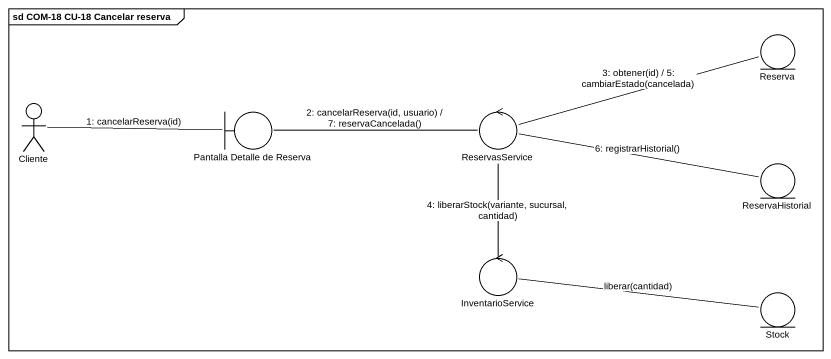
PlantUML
@startuml
mainframe sd COM-18 CU-18 Cancelar reserva
entity Reserva
actor Cliente
boundary "Pantalla Detalle de Reserva" as Pantalla_Detalle_de_Reserva
control ReservasService
entity ReservaHistorial
control InventarioService
entity Stock
Cliente -right- Pantalla_Detalle_de_Reserva : 1: cancelarReserva(id)
Pantalla_Detalle_de_Reserva -right- ReservasService : 2: cancelarReserva(id, usuario) / 7: reservaCancelada()
ReservasService -right- Reserva : 3: obtener(id) / 5: cambiarEstado(cancelada)
ReservasService -right- ReservaHistorial : 6: registrarHistorial()
ReservasService -- InventarioService : 4: liberarStock(variante, sucursal, cantidad)
InventarioService -right- Stock : liberar(cantidad)
@enduml
